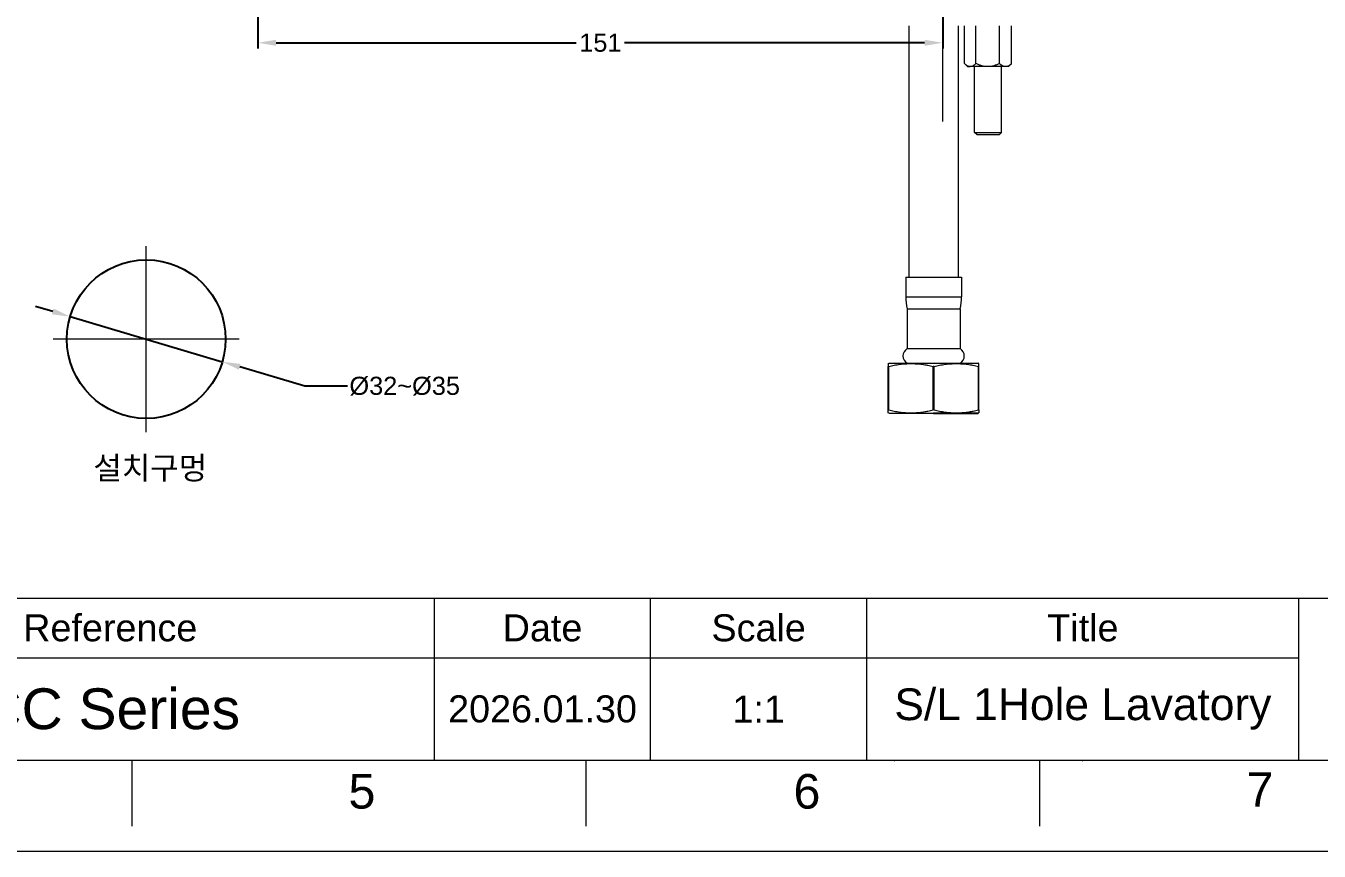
# Model space of a CAD drawing. Header units: millimetres. Extents: x 13304 to 14145, y -3112 to -2518.
# Drawn here: x 13701.6 to 13986.9, y -3112.4 to -2930.3 of the extents above; entities that cross this region are included whole.
import ezdxf

# ---------------------------------------------------------------- set-up
doc = ezdxf.new("R2010")
doc.units = ezdxf.units.MM
doc.linetypes.add('CENTERX2', pattern=[101.6, 63.5, -12.7, 12.7, -12.7])
for name, color, linetype, lineweight in [('CENTER', 1, 'CENTERX2', 15), ('DIM_', 5, 'Continuous', 9), ('FORM', 7, 'Continuous', 13)]:
    doc.layers.add(name, color=color, linetype=linetype, lineweight=lineweight)
doc.layers.add('TEXT', color=2, linetype='Continuous')
doc.styles.add('Arial Unicode MS', font='ARIALUNI.TTF')
doc.styles.get("Standard").update_dxf_attribs({"font": 'arial.ttf'})
doc.dimstyles.new('사본(2) STANDARD', dxfattribs={"dimscale": 0, "dimtxt": 4, "dimasz": 4, "dimexe": 1.25, "dimexo": 0.625, "dimgap": 1.5, "dimtad": 3, "dimtih": 1, "dimtoh": 1, "dimdec": 1, "dimzin": 9, "dimdsep": 46, "dimtxsty": 'Standard', "dimcen": 2.5, "dimclrd": 5, "dimclre": 5, "dimclrt": 5, "dimadec": 0, "dimazin": 0, "dimtfac": 1, "dimtdec": 1, "dimtmove": 0, "dimatfit": 3, "dimfxl": 1.25, "dimtfill": 1, "dimtolj": 1, "dimtzin": 0, "dimarcsym": 0})

# ---------------------------------------------------------------- blocks, each defined once
blk = doc.blocks.new('*D0')
at = {"layer": 'Defpoints', "color": 0, "transparency": 16777216}
for p in [(13711.39, -2994.48), (13744.95, -3004.42)]:
    blk.add_point(p, dxfattribs=at)
at = {"layer": 'DIM_', "color": 5, "lineweight": -2, "transparency": 16777216}
for p, q in [((13707.55, -2993.34), (13703.72, -2992.21)), ((13711.39, -2994.48), (13744.95, -3004.42)), ((13763.16, -3009.81), (13748.79, -3005.55)), ((13772.55, -3009.81), (13763.16, -3009.81))]:
    blk.add_line(p, q, dxfattribs=at)
at = {"layer": 'DIM_', "color": 5, "transparency": 16777216}
for points in [[(13707.74, -2992.7), (13707.37, -2993.98), (13711.39, -2994.48)], [(13748.97, -3004.91), (13748.6, -3006.19), (13744.95, -3004.42)]]:
    blk.add_solid(points, dxfattribs=at)
at = {"layer": 'DIM_', "color": 5, "transparency": 16777216, "insert": (13785.18, -3009.81), "char_height": 4, "attachment_point": 5, "bg_fill": 3, "box_fill_scale": 1.1, "bg_fill_color": 256, "bg_fill_true_color": 13158600, "bg_fill_transparency": 0}
blk.add_mtext('\\A1;%%C32~%%C35', dxfattribs=at)
blk = doc.blocks.new('*D8')
at = {"layer": 'Defpoints', "color": 0, "transparency": 16777216}
for p in [(13903.85, -2902.18), (13752.82, -2904.83), (13903.85, -2934.07)]:
    blk.add_point(p, dxfattribs=at)
at = {"layer": 'DIM_', "color": 5, "lineweight": -2, "transparency": 16777216}
for p, q in [((13903.85, -2902.81), (13903.85, -2935.32)), ((13752.82, -2905.46), (13752.82, -2935.32)), ((13756.82, -2934.07), (13822.99, -2934.07)), ((13899.85, -2934.07), (13833.68, -2934.07))]:
    blk.add_line(p, q, dxfattribs=at)
at = {"layer": 'DIM_', "color": 5, "transparency": 16777216}
for points in [[(13756.82, -2933.4), (13756.82, -2934.73), (13752.82, -2934.07)], [(13899.85, -2933.4), (13899.85, -2934.73), (13903.85, -2934.07)]]:
    blk.add_solid(points, dxfattribs=at)
at = {"layer": 'DIM_', "color": 5, "transparency": 16777216, "insert": (13828.34, -2934.07), "char_height": 4, "attachment_point": 5, "bg_fill": 3, "box_fill_scale": 1.1, "bg_fill_color": 256, "bg_fill_true_color": 13158600, "bg_fill_transparency": 0}
blk.add_mtext('\\A1;151', dxfattribs=at)

msp = doc.modelspace()

# ---------------------------------------------------------------- linework, layer by layer
at = {"linetype": 'Continuous', "lineweight": 18}
for p, q in [((13908.66, -2938.64), (13908.66, -2930.33)), ((13908.66, -2938.64), (13908.66, -2930.33)), ((13911.19, -2938.64), (13911.19, -2930.33)), ((13916.38, -2938.64), (13916.38, -2930.33)), ((13919.05, -2938.64), (13919.05, -2930.33)), ((13919.05, -2938.64), (13919.05, -2930.33)), ((13908.7, -2938.68), (13909.35, -2939.33)), ((13909.35, -2939.33), (13909.92, -2939.33)), ((13913.78, -2939.33), (13909.92, -2939.33)), ((13910.85, -2953.83), (13910.85, -2939.33)), ((13910.86, -2953.83), (13910.86, -2939.33)), ((13917.72, -2939.33), (13913.78, -2939.33)), ((13916.85, -2953.83), (13916.85, -2939.33)), ((13916.85, -2953.83), (13916.85, -2939.33)), ((13918.35, -2939.33), (13917.72, -2939.33)), ((13918.35, -2939.33), (13919.01, -2938.68)), ((13910.85, -2953.83), (13916.85, -2953.83)), ((13911.35, -2954.33), (13910.85, -2953.83)), ((13911.35, -2954.33), (13910.86, -2953.83)), ((13911.35, -2954.33), (13916.35, -2954.33)), ((13916.35, -2954.33), (13916.85, -2953.83)), ((13916.35, -2954.33), (13916.85, -2953.83)), ((13895.7, -2985.76), (13908, -2985.76)), ((13895.7, -2985.76), (13895.7, -2990.12)), ((13908, -2985.76), (13908, -2990.12)), ((13895.98, -2992.76), (13895.98, -3001.53)), ((13895.98, -2992.76), (13907.72, -2992.76)), ((13907.72, -2992.76), (13907.72, -3001.53)), ((13895.98, -3001.53), (13907.72, -3001.53)), ((13891.85, -3004.83), (13892.02, -3004.76)), ((13891.85, -3015.07), (13891.85, -3005.44)), ((13891.94, -3005.44), (13891.85, -3005.44)), ((13891.94, -3015.07), (13891.94, -3005.44)), ((13892.02, -3004.76), (13911.68, -3004.76)), ((13901.77, -3015.07), (13901.77, -3005.44)), ((13901.94, -3005.44), (13901.77, -3005.44)), ((13901.94, -3015.07), (13901.94, -3005.44)), ((13911.85, -3004.83), (13911.68, -3004.76)), ((13911.77, -3015.07), (13911.77, -3005.44)), ((13911.85, -3005.44), (13911.77, -3005.44)), ((13911.85, -3015.07), (13911.85, -3005.44)), ((13891.94, -3015.07), (13891.85, -3015.07)), ((13901.94, -3015.07), (13901.77, -3015.07)), ((13911.85, -3015.07), (13911.77, -3015.07)), ((13892.02, -3015.76), (13891.85, -3015.69)), ((13892.02, -3015.76), (13911.68, -3015.76)), ((13911.68, -3015.76), (13911.85, -3015.69))]:
    msp.add_line(p, q, dxfattribs=at)
at = {"linetype": 'Continuous', "lineweight": 13}
msp.add_line((13895.7, -2990.12), (13908, -2990.12), dxfattribs=at)
msp.add_line((13901.85, -3015.76), (13911.68, -3015.76))
msp.add_circle((13728.17, -2999.45), 17.5)
at = {"linetype": 'Continuous', "lineweight": 18}
for centre, radius, start, end in [((13908.29, -2990.12), 12.59, 180, 192.1084), ((13895.42, -2990.12), 12.59, 347.8916, 0), ((13896.99, -3003.15), 1.9, 121.9344, 238.0656), ((13906.72, -3003.15), 1.9, 301.9344, 58.0656)]:
    msp.add_arc(centre, radius, start, end, dxfattribs=at)
for points, knots in [([(13896.35, -2930.34), (13896.35, -2931), (13896.35, -2932.75), (13896.35, -2935.59), (13896.35, -2938.84), (13896.35, -2944.28), (13896.35, -2951.91), (13896.35, -2959.08), (13896.35, -2962.99), (13896.35, -2963.63), (13896.35, -2967.08), (13896.35, -2970.53), (13896.35, -2973.98), (13896.35, -2977.91), (13896.35, -2981.83), (13896.35, -2985.76)], [0, 0, 0, 0, 0.0131346, 0.0343696, 0.0556822, 0.0770942, 0.1413692, 0.2055147, 0.2181517, 0.2181517, 0.2181517, 0.2859777, 0.2859777, 0.2859777, 0.3631489, 0.3631489, 0.3631489, 0.3631489]), ([(13907.35, -2985.76), (13907.35, -2981.09), (13907.35, -2976.41), (13907.35, -2971.74), (13907.35, -2969.04), (13907.35, -2966.33), (13907.35, -2963.63), (13907.35, -2962.95), (13907.35, -2954.88), (13907.35, -2945.52), (13907.35, -2935.58), (13907.35, -2932.55), (13907.35, -2930.81), (13907.35, -2930.34)], [0.6368528, 0.6368528, 0.6368528, 0.6368528, 0.7286931, 0.7286931, 0.7286931, 0.7818485, 0.7818485, 0.7818485, 0.795244, 0.9405244, 0.9656959, 0.9907595, 1, 1, 1, 1]), ([(13896.35, -2935.71), (13896.35, -2935.79), (13896.35, -2938.02), (13896.35, -2942.4), (13896.35, -2951.62), (13896.35, -2958.71), (13896.35, -2963.63), (13896.35, -2963.66), (13896.35, -2963.68), (13896.35, -2963.7)], [0, 0, 0, 0, 0.008259, 0.2160049, 0.4256327, 0.903846, 0.903846, 0.903846, 0.9062547, 0.9062547, 0.9062547, 0.9062547]), ([(13907.35, -2954.96), (13907.35, -2953.12), (13907.35, -2949.28), (13907.35, -2944.19), (13907.35, -2940.9), (13907.35, -2939.62), (13907.35, -2939.58)], [0, 0, 0, 0, 0.358324, 0.750063, 0.992307, 1, 1, 1, 1]), ([(13909.92, -2939.33), (13909.81, -2939.33), (13909.7, -2939.32), (13909.49, -2939.25), (13909.38, -2939.2), (13909.25, -2939.12), (13909.22, -2939.11), (13909.17, -2939.07), (13909.14, -2939.06), (13909.06, -2939), (13909.01, -2938.96), (13908.86, -2938.83), (13908.76, -2938.74), (13908.66, -2938.64)], [0, 0, 0, 0, 0.25, 0.25, 0.5, 0.5, 0.5625, 0.5625, 0.625, 0.625, 0.75, 0.75, 1, 1, 1, 1]), ([(13911.19, -2938.64), (13911.09, -2938.74), (13910.99, -2938.83), (13910.78, -2939), (13910.68, -2939.08), (13910.47, -2939.2), (13910.36, -2939.25), (13910.2, -2939.3), (13910.15, -2939.31), (13910.06, -2939.32), (13910.03, -2939.33), (13909.98, -2939.33), (13909.95, -2939.33), (13909.92, -2939.33)], [0, 0, 0, 0, 0.25, 0.25, 0.5, 0.5, 0.75, 0.75, 0.875, 0.875, 0.9375, 0.9375, 1, 1, 1, 1]), ([(13913.78, -2939.33), (13913.56, -2939.33), (13913.33, -2939.32), (13912.89, -2939.25), (13912.67, -2939.2), (13912.4, -2939.12), (13912.34, -2939.11), (13912.23, -2939.07), (13912.18, -2939.06), (13912.02, -2939), (13911.91, -2938.96), (13911.6, -2938.83), (13911.39, -2938.74), (13911.19, -2938.64)], [0, 0, 0, 0, 0.25, 0.25, 0.5, 0.5, 0.5625, 0.5625, 0.625, 0.625, 0.75, 0.75, 1, 1, 1, 1]), ([(13916.38, -2938.64), (13916.18, -2938.74), (13915.97, -2938.83), (13915.56, -2939), (13915.34, -2939.08), (13914.91, -2939.2), (13914.69, -2939.25), (13914.36, -2939.3), (13914.24, -2939.31), (13914.07, -2939.32), (13914.01, -2939.33), (13913.9, -2939.33), (13913.84, -2939.33), (13913.78, -2939.33)], [0, 0, 0, 0, 0.25, 0.25, 0.5, 0.5, 0.75, 0.75, 0.875, 0.875, 0.9375, 0.9375, 1, 1, 1, 1]), ([(13917.72, -2939.33), (13917.6, -2939.33), (13917.48, -2939.32), (13917.26, -2939.25), (13917.14, -2939.2), (13917, -2939.12), (13916.98, -2939.11), (13916.92, -2939.07), (13916.89, -2939.06), (13916.81, -2939), (13916.75, -2938.96), (13916.59, -2938.83), (13916.49, -2938.74), (13916.38, -2938.64)], [0, 0, 0, 0, 0.25, 0.25, 0.5, 0.5, 0.5625, 0.5625, 0.625, 0.625, 0.75, 0.75, 1, 1, 1, 1]), ([(13919.05, -2938.64), (13918.95, -2938.74), (13918.84, -2938.83), (13918.63, -2939), (13918.52, -2939.08), (13918.3, -2939.2), (13918.18, -2939.25), (13918.01, -2939.3), (13917.95, -2939.31), (13917.86, -2939.32), (13917.83, -2939.33), (13917.78, -2939.33), (13917.75, -2939.33), (13917.72, -2939.33)], [0, 0, 0, 0, 0.25, 0.25, 0.5, 0.5, 0.75, 0.75, 0.875, 0.875, 0.9375, 0.9375, 1, 1, 1, 1]), ([(13891.85, -3004.83), (13891.85, -3004.83), (13891.85, -3004.84), (13891.85, -3004.9), (13891.85, -3004.94), (13891.85, -3005.1), (13891.85, -3005.25), (13891.85, -3005.44)], [0, 0, 0, 0, 0.25, 0.25, 0.5, 0.5, 1, 1, 1, 1]), ([(13891.94, -3005.44), (13892.34, -3005.35), (13892.75, -3005.26), (13893.57, -3005.11), (13893.98, -3005.05), (13894.79, -3004.94), (13895.2, -3004.9), (13896.02, -3004.84), (13896.43, -3004.83), (13897.25, -3004.83), (13897.66, -3004.84), (13898.48, -3004.9), (13898.9, -3004.94), (13899.51, -3005.02), (13899.72, -3005.05), (13900.03, -3005.1), (13900.13, -3005.11), (13900.34, -3005.15), (13900.85, -3005.24), (13901.36, -3005.35), (13901.77, -3005.44)], [0, 0, 0, 0, 0.125, 0.125, 0.25, 0.25, 0.375, 0.375, 0.5, 0.5, 0.625, 0.625, 0.75, 0.75, 0.8125, 0.8125, 0.84375, 0.84375, 0.875, 1, 1, 1, 1]), ([(13901.94, -3005.44), (13902.34, -3005.35), (13902.75, -3005.26), (13903.57, -3005.11), (13903.98, -3005.05), (13904.79, -3004.94), (13905.2, -3004.9), (13906.02, -3004.84), (13906.43, -3004.83), (13907.25, -3004.83), (13907.66, -3004.84), (13908.48, -3004.9), (13908.9, -3004.94), (13909.51, -3005.02), (13909.72, -3005.05), (13910.03, -3005.1), (13910.13, -3005.11), (13910.34, -3005.15), (13910.85, -3005.24), (13911.36, -3005.35), (13911.77, -3005.44)], [0, 0, 0, 0, 0.125, 0.125, 0.25, 0.25, 0.375, 0.375, 0.5, 0.5, 0.625, 0.625, 0.75, 0.75, 0.8125, 0.8125, 0.84375, 0.84375, 0.875, 1, 1, 1, 1]), ([(13911.85, -3005.44), (13911.85, -3005.25), (13911.85, -3005.1), (13911.85, -3004.94), (13911.85, -3004.9), (13911.85, -3004.84), (13911.85, -3004.83), (13911.85, -3004.83)], [0, 0, 0, 0, 0.5, 0.5, 0.75, 0.75, 1, 1, 1, 1]), ([(13891.85, -3015.69), (13891.85, -3015.69), (13891.85, -3015.68), (13891.85, -3015.62), (13891.85, -3015.58), (13891.85, -3015.42), (13891.85, -3015.26), (13891.85, -3015.07)], [0, 0, 0, 0, 0.25, 0.25, 0.5, 0.5, 1, 1, 1, 1]), ([(13891.94, -3015.07), (13892.34, -3015.17), (13892.75, -3015.26), (13893.57, -3015.41), (13893.98, -3015.47), (13894.79, -3015.58), (13895.2, -3015.62), (13896.02, -3015.67), (13896.43, -3015.69), (13897.25, -3015.69), (13897.66, -3015.68), (13898.48, -3015.62), (13898.9, -3015.58), (13899.51, -3015.5), (13899.72, -3015.47), (13900.03, -3015.42), (13900.13, -3015.41), (13900.34, -3015.37), (13900.85, -3015.28), (13901.36, -3015.17), (13901.77, -3015.07)], [0, 0, 0, 0, 0.125, 0.125, 0.25, 0.25, 0.375, 0.375, 0.5, 0.5, 0.625, 0.625, 0.75, 0.75, 0.8125, 0.8125, 0.84375, 0.84375, 0.875, 1, 1, 1, 1]), ([(13901.94, -3015.07), (13902.34, -3015.17), (13902.75, -3015.26), (13903.57, -3015.41), (13903.98, -3015.47), (13904.79, -3015.58), (13905.2, -3015.62), (13906.02, -3015.67), (13906.43, -3015.69), (13907.25, -3015.69), (13907.66, -3015.68), (13908.48, -3015.62), (13908.9, -3015.58), (13909.51, -3015.5), (13909.72, -3015.47), (13910.03, -3015.42), (13910.13, -3015.41), (13910.34, -3015.37), (13910.85, -3015.28), (13911.36, -3015.17), (13911.77, -3015.07)], [0, 0, 0, 0, 0.125, 0.125, 0.25, 0.25, 0.375, 0.375, 0.5, 0.5, 0.625, 0.625, 0.75, 0.75, 0.8125, 0.8125, 0.84375, 0.84375, 0.875, 1, 1, 1, 1]), ([(13911.85, -3015.07), (13911.85, -3015.26), (13911.85, -3015.42), (13911.85, -3015.58), (13911.85, -3015.62), (13911.85, -3015.68), (13911.85, -3015.69), (13911.85, -3015.69)], [0, 0, 0, 0, 0.5, 0.5, 0.75, 0.75, 1, 1, 1, 1])]:
    msp.add_open_spline(points, degree=3, knots=knots, dxfattribs=at)
msp.add_open_spline([(13907.35, -2963.63), (13907.35, -2962.94), (13907.35, -2962.25), (13907.35, -2961.56)], degree=3, dxfattribs=at)
at = {"layer": 'CENTER'}
msp.add_line((13903.85, -2951.43), (13903.85, -2835.53), dxfattribs=at)
at = {"layer": 'FORM'}
for p, q in [((13480.66, -3056.6), (14125.47, -3056.6)), ((13791.74, -3092.36), (13791.74, -3056.6)), ((13791.74, -3092.36), (13791.74, -3056.6)), ((13791.74, -3092.36), (13791.74, -3056.6)), ((13839.42, -3092.36), (13839.42, -3056.6)), ((13887.09, -3092.36), (13887.09, -3056.6)), ((13982.44, -3092.36), (13982.44, -3056.6)), ((13424.64, -3069.71), (13982.44, -3069.71))]:
    msp.add_line(p, q, dxfattribs=at)
at = {"layer": 'FORM', "color": 7, "linetype": 'Continuous'}
for p, q in [((14125.47, -3092.36), (13324.52, -3092.36)), ((13724.99, -3092.36), (13724.99, -3106.91)), ((13825.11, -3092.36), (13825.11, -3106.91)), ((13925.23, -3092.36), (13925.23, -3106.91)), ((13304.49, -3112.38), (14145.49, -3112.38))]:
    msp.add_line(p, q, dxfattribs=at)
at = {"layer": 'FORM'}
for p in [(13893.21, -3092.36), (13934.65, -3092.36)]:
    msp.add_point(p, dxfattribs=at)

# ---------------------------------------------------------------- texts
at = {"layer": 'DIM_', "color": 4, "insert": (13716.5, -3025.37), "char_height": 5, "attachment_point": 1}
msp.add_mtext_dynamic_manual_height_columns('설치구멍', width=28.1224, gutter_width=12.5, heights=[0], dxfattribs=at)
at = {"layer": 'FORM', "char_height": 7.63, "attachment_point": 5}
for s, insert in [('7', (13973.86, -3098.79)), ('5', (13775.75, -3099.24)), ('6', (13873.91, -3099.24))]:
    msp.add_mtext_dynamic_manual_height_columns(s, width=50.0595, gutter_width=12.51, heights=[0], dxfattribs=dict(at, insert=insert))
at = {"layer": 'TEXT', "char_height": 5.959, "attachment_point": 5}
for s, width, insert in [('Reference', 143.0272, (13720.23, -3063.16)), ('Date', 47.6757, (13815.58, -3063.16)), ('Scale', 47.6757, (13863.25, -3063.16)), ('Title', 95.3515, (13934.77, -3063.16))]:
    msp.add_mtext_dynamic_manual_height_columns(s, width=width, gutter_width=29.8, heights=[0], dxfattribs=dict(at, insert=insert))
at = {"layer": 'TEXT', "attachment_point": 5, "style": 'Arial Unicode MS'}
for s, width, insert, char_height in [('CC Series', 143.0272, (13720.23, -3081.04), 9), ('2026.01.30', 47.6757, (13815.58, -3081.04), 5.959), ('S/L 1Hole Lavatory', 100.9074, (13934.77, -3081.04), 7), ('1:1', 47.6757, (13863.25, -3081.04), 5.959)]:
    msp.add_mtext_dynamic_manual_height_columns(s, width=width, gutter_width=29.8, heights=[0], dxfattribs=dict(at, insert=insert, char_height=char_height))

# ---------------------------------------------------------------- next in the draw order: dimensions: what is measured, and where the dimension line sits
at = {"layer": 'DIM_'}
dim = msp.add_linear_dim(base=(13903.85, -2934.07), p1=(13752.82, -2904.83), p2=(13903.85, -2902.18), dimstyle='사본(2) STANDARD', override={"dimscale": 1, "dimtad": 0}, dxfattribs=at)
dim.commit()
dim.dimension.update_dxf_attribs({"geometry": '*D8', "text_midpoint": (13828.34, -2934.07)})
dim = msp.add_diameter_dim_2p(p1=(13711.39, -2994.48), p2=(13744.95, -3004.42), text='%%C32~%%C35', dimstyle='사본(2) STANDARD', override={"dimscale": 1, "dimtad": 0}, dxfattribs=at)
dim.commit()
dim.dimension.update_dxf_attribs({"geometry": '*D0', "text_midpoint": (13785.18, -3009.81), "dimtype": 131})

# ---------------------------------------------------------------- next in the draw order: linework, layer by layer
at = {"layer": 'CENTER'}
for p, q in [((13728.17, -3019.95), (13728.17, -2978.95)), ((13748.67, -2999.45), (13707.67, -2999.45))]:
    msp.add_line(p, q, dxfattribs=at)

doc.saveas('drawing.dxf')
